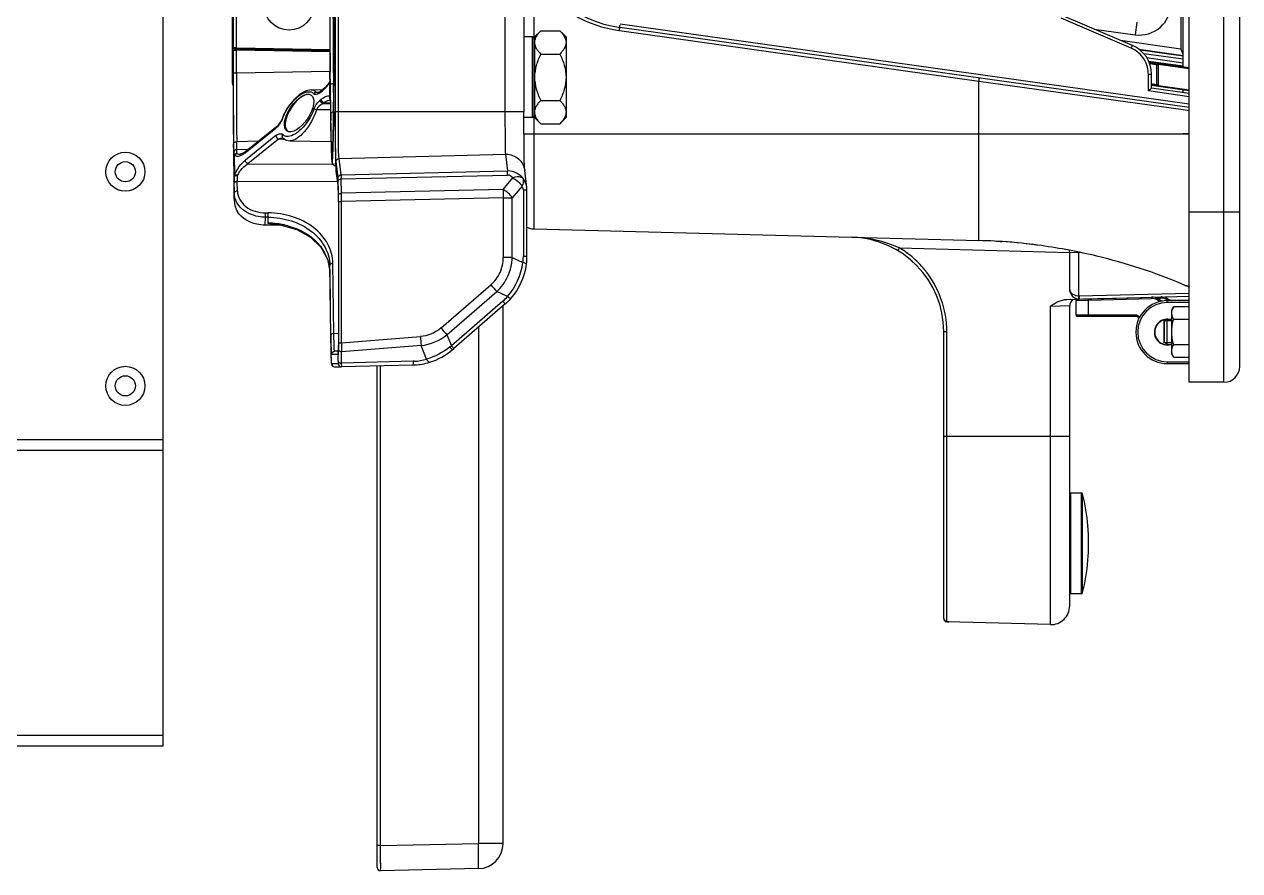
# Model space of a CAD drawing. Header units: millimetres. Extents: x 10297564 to 11610295, y -9287743 to -8409454.
# Drawn here: x 10499256 to 10503130, y -9080828 to -9078131 of the extents above; entities that cross this region are included whole.
import ezdxf

# ---------------------------------------------------------------- set-up
doc = ezdxf.new("R2010")
doc.units = ezdxf.units.MM
doc.header["$LTSCALE"] = 100
doc.layers.add('-0', color=7, linetype='Continuous')

# ---------------------------------------------------------------- blocks, each defined once
blk = doc.blocks.new('인버터 외형도')
at = {"layer": '-0', "linetype": 'Continuous'}
for p, q in [((100371.3, 51689.6), (100371.3, 55564.7)), ((100454.1, 51689.6), (100454.1, 55564.7)), ((100491.7, 51727.2), (100491.7, 55527.1)), ((100356.3, 52443.5), (100356.3, 54951.7)), ((100351, 54908.7), (100351, 52486.5)), ((98329.9, 54652.9), (98329.9, 52336)), ((98337.3, 52336), (98337.4, 54652.9)), ((98735.3, 54652.9), (98735.3, 52335.9)), ((98780.8, 54652.9), (98780.8, 52335.9)), ((98327.2, 54442.5), (98327.1, 52486.1)), ((98083.9, 52403.8), (98083.9, 52847.3)), ((97918.4, 50820.2), (97918.4, 52809.7)), ((98085.9, 52692), (98085.9, 52490.9)), ((98093.5, 52488.5), (98093.5, 52694.4)), ((98805.1, 52474.8), (98805.1, 52657)), ((100232.3, 52487.7), (100064.6, 52559.5)), ((100235.4, 52494.6), (100067.7, 52566.4)), ((98806.2, 52514.7), (98821.1, 52529.6)), ((98821.1, 52529.6), (98866.6, 52529.6)), ((98866.6, 52529.6), (98881.5, 52514.7)), ((99009, 52530.1), (99868.3, 52409.3)), ((100371.3, 52346.2), (99009.8, 52537.5)), ((100371.3, 52353.8), (99010.7, 52545)), ((100144, 52533.7), (100241.9, 52520)), ((100246.1, 52549.8), (100241.9, 52520)), ((98801.7, 52514.7), (98780.8, 52514.7)), ((98801.7, 52322.1), (98801.7, 52514.7)), ((98804.7, 52511.7), (98804.7, 52325.1)), ((98806.2, 52514.7), (98806.2, 52322.1)), ((98881.5, 52514.7), (98881.5, 52322.1)), ((100207.2, 52506.7), (100351, 52486.5)), ((98085.9, 52490.4), (98085.9, 52490.9)), ((98085.9, 52483), (98093.4, 52483)), ((98085.9, 52483), (98085.9, 52428.9)), ((98093.4, 52485.7), (98093.5, 52488.5)), ((98316.8, 52481.8), (98093.4, 52485.7)), ((98093.4, 52485.7), (98093.4, 52485.1)), ((98316.8, 52479.1), (98093.4, 52483)), ((98093.4, 52428.9), (98093.4, 52483)), ((98093.5, 52488.5), (98316.8, 52484.6)), ((98326.7, 52486.1), (98326.7, 52484)), ((98329.5, 52486.1), (98327.1, 52486.1)), ((98806.2, 52474.8), (98804.7, 52474.8)), ((98821.1, 52474), (98866.6, 52474)), ((100251, 52485.3), (100356.3, 52470.5)), ((100356.3, 52468.9), (100253.6, 52483.3)), ((100356.3, 52461.3), (100262.4, 52474.5)), ((100356.3, 52473.4), (100351, 52486.5)), ((98085.5, 52456.5), (98083.9, 52456.5)), ((100269, 52465.5), (100356.3, 52453.2)), ((100273.9, 52457.2), (100356.3, 52445.6)), ((100274.7, 52454.9), (100371.3, 52441.4)), ((100275.9, 52451.7), (100278, 52451.4)), ((100277.6, 52451.5), (100277.2, 52448.1)), ((100278.5, 52454.4), (100278, 52451.4)), ((100278, 52445.6), (100278, 52451.4)), ((100293.1, 52448.9), (100293.1, 52401.1)), ((100296.4, 52448.7), (100297.6, 52448.7)), ((100297.6, 52448.7), (100298, 52451.7)), ((100371.3, 52438.3), (100297.6, 52448.7)), ((100297.6, 52400.8), (100297.6, 52448.7)), ((98085.9, 52428.9), (98093.4, 52428.9)), ((98093.4, 52428.9), (98317.2, 52433.4)), ((98317.3, 52413.6), (98317.9, 52366.6)), ((98318, 52405.4), (98317.9, 52412.7)), ((99868.3, 52028.2), (99868.3, 52409.3)), ((99868.3, 52409.3), (100356.3, 52341.1)), ((100273.4, 52425.5), (100281, 52425.5)), ((100273.4, 52385.8), (100273.4, 52425.5)), ((100281, 52392.3), (100281, 52425.5)), ((98260.1, 52386.2), (98245.4, 52378.1)), ((98272.2, 52388.7), (98260.1, 52386.2)), ((98272.2, 52388.7), (98300.2, 52389.2)), ((98284, 52383.1), (98288.8, 52383.2)), ((98288.8, 52383.2), (98289.7, 52383.2)), ((98289.7, 52381.9), (98288.8, 52381.8)), ((98288.8, 52381.8), (98288.8, 52381.8)), ((98289.7, 52383.2), (98292.3, 52383.3)), ((98291, 52382.4), (98289.7, 52381.9)), ((98295, 52385), (98291, 52382.4)), ((98293.8, 52382), (98300, 52387)), ((98295, 52385), (98301.3, 52390.1)), ((98304.6, 52393), (98301.3, 52390.1)), ((98312.7, 52401.9), (98304.6, 52393)), ((98315.5, 52405.8), (98312.7, 52401.9)), ((98315.5, 52405.8), (98315.4, 52405.8)), ((98315.8, 52404.4), (98316.2, 52373.7)), ((98318.1, 52399.1), (98318, 52405.4)), ((98319, 52331.1), (98318.1, 52399.1)), ((98325.5, 52403.8), (98326.5, 52403.8)), ((98326.1, 52359.3), (98325.5, 52403.8)), ((100371.3, 52372), (100273.4, 52385.8)), ((100281, 52401.3), (100371.3, 52388.6)), ((100281, 52399.8), (100371.3, 52387.1)), ((100371.3, 52379.6), (100281, 52392.3)), ((100293.1, 52401.1), (100292.9, 52399.7)), ((100293.1, 52401.1), (100295.3, 52401)), ((100295.3, 52401), (100297.6, 52400.8)), ((100297.1, 52397.5), (100297.6, 52400.8)), ((100356.3, 52381.7), (100356.3, 52389.2)), ((98296.3, 52365.8), (98294.2, 52364.2)), ((98302.1, 52357.2), (98300, 52355.5)), ((98300, 52355.5), (98318.1, 52355.2)), ((98318.1, 52356.6), (98302.1, 52357.2)), ((98317.9, 52366.4), (98317.9, 52366.6)), ((98318.1, 52356.7), (98318.7, 52316.7)), ((98806.2, 52362), (98804.7, 52362)), ((98805.1, 52056.1), (98805.1, 52361.2)), ((98821.1, 52362.8), (98866.6, 52362.8)), ((98206.5, 52329), (98202.6, 52319.3)), ((98318.4, 52340.5), (98284.8, 52340.9)), ((98325.8, 52334.5), (98325.8, 52335.9)), ((98325.8, 52335.7), (98325.8, 52331.3)), ((98780.8, 52335.9), (98329.9, 52336)), ((98801.7, 52322.1), (98780.8, 52322.1)), ((98806.2, 52322.1), (98821.1, 52307.2)), ((98866.6, 52307.2), (98881.5, 52322.1)), ((100356.3, 52341.1), (100371.4, 52339)), ((98114.7, 52238.2), (98188, 52297.1)), ((98189.2, 52300.1), (98115.9, 52241.2)), ((98192.7, 52303.3), (98189.2, 52300.1)), ((98202.6, 52319.3), (98200.4, 52314.3)), ((98202.6, 52319.3), (98203.7, 52319.7)), ((98318.7, 52316.7), (98318.7, 52316.6)), ((98326.1, 52316.5), (98326.1, 52317)), ((98329.6, 52295.5), (98329.6, 52292.1)), ((98821.1, 52307.2), (98866.6, 52307.2)), ((98146.1, 52265.4), (98094.3, 52264.4)), ((98094.6, 52245.5), (98094.3, 52264.4)), ((98188.1, 52278.9), (98115, 52220.2)), ((98193.9, 52270.3), (98120.8, 52211.6)), ((98204.3, 52270), (98193.9, 52270.3)), ((98209.9, 52269.9), (98204.3, 52270)), ((98221, 52266.5), (98319.7, 52264.8)), ((98319.4, 52274.5), (98319.5, 52273.4)), ((98781, 52283), (100371.3, 52283)), ((100356.3, 52284), (100371.3, 52284)), ((98086.6, 52245.6), (98088.2, 52127.5)), ((98087.2, 52240.8), (98086.9, 52259.7)), ((98094.6, 52245.5), (98122.5, 52246.5)), ((98103.7, 52234.6), (98102.3, 52234.4)), ((98111.1, 52237.8), (98103.7, 52234.6)), ((98115.9, 52241.2), (98111.1, 52237.8)), ((98320.3, 52241.7), (98320.4, 52239.8)), ((98324.4, 52239.8), (98324.5, 52242)), ((98329.9, 52258.6), (98330, 52251.8)), ((98339, 52224.4), (98736.8, 52234.7)), ((98736.8, 52234.7), (98738, 52234.7)), ((98736.8, 52234.7), (98741.8, 52194.7)), ((98088.1, 52182.4), (98087.4, 52229.4)), ((98089.7, 52185.2), (98089, 52232.3)), ((98120.8, 52211.6), (98323.6, 52210.8)), ((98329.7, 52207.5), (98330.9, 52207.4)), ((98336.5, 52178.2), (98331.7, 52216.9)), ((98343.8, 52185.6), (98339, 52224.4)), ((98331.7, 52193.3), (98331.6, 52194.2)), ((98331.6, 52194.2), (98336.4, 52156.2)), ((98343.8, 52185.6), (98741.8, 52194.7)), ((98344.1, 52175.6), (98741.9, 52184.6)), ((98730.9, 52149.9), (98754.3, 52177.8)), ((98743, 52194.7), (98741.8, 52194.7)), ((98787.8, 52154.8), (98782.7, 52195.6)), ((98088.5, 52141.6), (98088.2, 52165)), ((98334.7, 52168.9), (98095.6, 52169.7)), ((98096, 52146.3), (98095.6, 52169.7)), ((98336.4, 52156.2), (98336.4, 52155.2)), ((98336.5, 52151.6), (98336.6, 52148.5)), ((98336.6, 52148.6), (98336.6, 52149.6)), ((98336.6, 52148.6), (98336.9, 52130.9)), ((98336.6, 52148.6), (98336.6, 52148.5)), ((98337.3, 52136.2), (98336.7, 52170.6)), ((98344.6, 52141.1), (98344.1, 52175.6)), ((98730.9, 52149.9), (98344.6, 52141.1)), ((98776.3, 52158.1), (98752.9, 52130.2)), ((98779.4, 52149.2), (98788.1, 52149.2)), ((98779.4, 52149.2), (98779.4, 51990.5)), ((98788.1, 52149.2), (98787.8, 52154.8)), ((98788.1, 51990.5), (98788.1, 52149.2)), ((98088.2, 52127.5), (98088.5, 52141.6)), ((98337.4, 52121.4), (98344.8, 52121.4)), ((98337.4, 52121.4), (98337.4, 51783.9)), ((98731.3, 52130.2), (98344.8, 52121.4)), ((98344.8, 51783.9), (98344.8, 52121.4)), ((98731.3, 52130.2), (98752.9, 52130.2)), ((98731.3, 52130.2), (98731.3, 51987.5)), ((98752.9, 51987.5), (98752.9, 52130.2)), ((98162.7, 52094.5), (98168.6, 52094.5)), ((100491.7, 52095.9), (100371.3, 52095.9)), ((98162.2, 52065.1), (98162.7, 52083.9)), ((98201.7, 52065), (98162.2, 52065.1)), ((98168.6, 52083.9), (98162.7, 52083.9)), ((98168.6, 52083.9), (98168.3, 52069.8)), ((98190.4, 52066.8), (98200.3, 52065.4)), ((98805.1, 52056.1), (99868.3, 52028.2)), ((99678.4, 52010.6), (100085.4, 52000)), ((98311.2, 51983.9), (98316.5, 51954.8)), ((98326.6, 51806.3), (98324.2, 51973.7)), ((98752.9, 51987.5), (98731.3, 51987.5)), ((98752.9, 51987.5), (98778.5, 51975.6)), ((98788.1, 51990.5), (98779.4, 51990.5)), ((100085.4, 51911), (100085.4, 52000.6)), ((100085.4, 52000.6), (100107.4, 51999.4)), ((100111, 51999.3), (100107.4, 51999.4)), ((100107.4, 51895.9), (100107.4, 51999.4)), ((98316.5, 51954.9), (98318.8, 51787.5)), ((98316.5, 51954.8), (98316.5, 51954.9)), ((98319.1, 51801.7), (98316.8, 51969)), ((98582.7, 51819.4), (98701.6, 51922.4)), ((100354.2, 51924.4), (100358.5, 51922.6)), ((98596.8, 51803.1), (98715.7, 51906.2)), ((98741.4, 51894.3), (98715.7, 51906.2)), ((100078.5, 51887.7), (100107.4, 51888.4)), ((100100.5, 51885.3), (100130.6, 51886)), ((100103.4, 51888.3), (100113.2, 51888.6)), ((100107.4, 51895.9), (100371.3, 51902.9)), ((100108.6, 51888.4), (100371.3, 51895.3)), ((100116.9, 51888.7), (100258.1, 51892.4)), ((100130.6, 51886), (100130.5, 51889)), ((100130.6, 51886), (100280.7, 51889.9)), ((100130.6, 51847), (100130.6, 51886)), ((100280.6, 51892.9), (100280.7, 51889.9)), ((100293.6, 51890.3), (100303.3, 51890.5)), ((100295.6, 51889.4), (100294.2, 51886.8)), ((100294.2, 51886.8), (100302, 51882.6)), ((100295.6, 51889.4), (100306.8, 51883.5)), ((100303.2, 51893.5), (100303.3, 51890.5)), ((100318.2, 51890), (100316.7, 51887.4)), ((100316.7, 51887.4), (100321.8, 51884.6)), ((100318.2, 51890), (100328.2, 51884.6)), ((98730.3, 51883.3), (98607.4, 51776.9)), ((98736.1, 51876.8), (98613.3, 51770.3)), ((98731, 50587.5), (98731, 51872.3)), ((100039.1, 51871.6), (100085.4, 51873.2)), ((100039.1, 51110.4), (100039.1, 51871.6)), ((100085.4, 51155.5), (100085.4, 51873.2)), ((100100.5, 51850), (100100.5, 51885.3)), ((100371.3, 51884.6), (100318.7, 51884.6)), ((100318.7, 51880.1), (100318.7, 51884.6)), ((100371.3, 51880.1), (100318.7, 51880.1)), ((100333.9, 51870.8), (100329.2, 51862.7)), ((100329.2, 51757.3), (100329.2, 51862.7)), ((100333.9, 51870.8), (100371.3, 51870.8)), ((100371.3, 51885.2), (100341.2, 51885.2)), ((100341.2, 51884.6), (100341.2, 51885.2)), ((100243.4, 51850), (100100.5, 51850)), ((100243.4, 51847), (100103.5, 51847)), ((100243.4, 51847), (100243.4, 51850)), ((100311.1, 51834.1), (100317.2, 51840.1)), ((100329.2, 51836.3), (100311.1, 51836.3)), ((100311.1, 51783.7), (100311.1, 51836.3)), ((100311.1, 51834.1), (100311.1, 51785.9)), ((100317.2, 51840.1), (100329.2, 51840.1)), ((100317.2, 51840.1), (100317.2, 51779.9)), ((100333.9, 51840.4), (100371.3, 51840.4)), ((98326.6, 51806.3), (98337, 51806.6)), ((98596.8, 51803.1), (98607.4, 51776.9)), ((98672.1, 51821.3), (98672.1, 50587.5)), ((99784.4, 51810.5), (99791.8, 51810.5)), ((99784.4, 51125.4), (99784.4, 51810.5)), ((99791.8, 51117.9), (99791.8, 51810.5)), ((98318.8, 51787.5), (98318.8, 51787.4)), ((98318.8, 51787.4), (98319, 51777.3)), ((98319, 51777.3), (98319.2, 51767.5)), ((98337.4, 51783.9), (98344.8, 51783.9)), ((98344.8, 51783.9), (98533.3, 51798.7)), ((98535.1, 51777.4), (98345.1, 51762.5)), ((98548.2, 51744.9), (98535.1, 51777.4)), ((98610.1, 51767.5), (98613.3, 51770.3)), ((100311.1, 51785.9), (100317.2, 51779.9)), ((100329.2, 51783.7), (100311.1, 51783.7)), ((100317.2, 51779.9), (100329.2, 51779.9)), ((100333.9, 51779.6), (100371.3, 51779.6)), ((98319.2, 51767.5), (98319.3, 51759)), ((98319.3, 51759), (98319.4, 51755.2)), ((98319.4, 51755.2), (98319.5, 51751.8)), ((98320.8, 51756.4), (98336.3, 51756.4)), ((98336.6, 51764.2), (98328.1, 51764)), ((98336.6, 51764), (98328.1, 51764)), ((98336.6, 51763.1), (98336.6, 51763.2)), ((98336.6, 51762.3), (98336.6, 51763.1)), ((98336.8, 51740.5), (98337.2, 51767.8)), ((98344.7, 51735.2), (98345.1, 51762.5)), ((100333.9, 51749.2), (100329.2, 51757.3)), ((100333.9, 51749.2), (100371.3, 51749.2)), ((98336.5, 51733.9), (98320.8, 51733.9)), ((98328.3, 51726.4), (98328.5, 51726.4)), ((98328.5, 51726.4), (98344.2, 51726.4)), ((98515.3, 51730.8), (98344.2, 51726.4)), ((98516, 51739.7), (98344.7, 51735.2)), ((98430, 50529.9), (98430, 51729)), ((98437.7, 50582.6), (98437.7, 51729.2)), ((98519.1, 51739.8), (98516, 51739.7)), ((100318.7, 51738.7), (100371.3, 51738.7)), ((100318.7, 51738.7), (100318.7, 51734.2)), ((100318.7, 51734.2), (100371.3, 51734.2)), ((100454.1, 51689.6), (100371.3, 51689.6)), ((86767.1, 51553.1), (97918.4, 51553.1)), ((99784.4, 51560.6), (100085.4, 51560.6)), ((86767.1, 51527.5), (97918.4, 51527.5)), ((100088.4, 51425.2), (100113.2, 51425.2)), ((100088.4, 51184.4), (100088.4, 51425.2)), ((100113.2, 51184.4), (100113.2, 51425.2)), ((100116.1, 51186.7), (100116.1, 51422.9)), ((100128.9, 51345.4), (100128.8, 51346.2)), ((100128.8, 51346.2), (100128.8, 51345.5)), ((100128.9, 51344.1), (100128.9, 51345.4)), ((100129.2, 51340.1), (100128.9, 51344.1)), ((100129.3, 51337.7), (100129.2, 51340.1)), ((100129.3, 51337.5), (100129.3, 51337.7)), ((100129.5, 51334.9), (100129.3, 51337.5)), ((100128.8, 51263.5), (100129.5, 51274.7)), ((100128.8, 51263.5), (100128.8, 51263.4)), ((100128.8, 51263.4), (100128.8, 51263.5)), ((100088.4, 51184.4), (100113.2, 51184.4)), ((99784.5, 51124.4), (99784.4, 51124.4)), ((100039.1, 51110.4), (99791.8, 51116.8)), ((99794.8, 51116.8), (99796.5, 51116.7)), ((97918.4, 50845.8), (86315.6, 50845.8)), ((97918.4, 50820.2), (86315.6, 50820.2)), ((98437.7, 50582.6), (98430, 50582.6)), ((98437.7, 50582.6), (98672.1, 50587.5)), ((98731, 50587.5), (98672.1, 50587.5)), ((98672.1, 50527.3), (98437.7, 50522.4))]:
    blk.add_line(p, q, dxfattribs=at)
for points in [[(98093.4, 52485.1), (98093.4, 52484.5), (98093.4, 52483.8), (98093.4, 52483)], [(98317.3, 52413.6), (98317.3, 52412.8), (98316.7, 52408.5), (98315.5, 52405.8)], [(98245.4, 52378.1), (98230.6, 52364.9), (98217, 52347.7), (98206.5, 52329)], [(98317.9, 52366.6), (98317.9, 52366.6), (98317.9, 52366.4)], [(98200.4, 52314.3), (98196.9, 52308.5), (98192.7, 52303.3)], [(98204.4, 52273.9), (98212.1, 52268.3), (98221, 52266.5)], [(98336.4, 52155.3), (98336.4, 52155.2), (98336.4, 52154.7), (98336.5, 52154), (98336.5, 52152.9), (98336.5, 52151.6)], [(98200.3, 52065.4), (98237.9, 52054.6), (98270.4, 52036.5), (98295.4, 52012.4), (98311.2, 51983.9)], [(99703.3, 51983.9), (99703.7, 51983.5), (99705, 51982.5), (99706.3, 51981.3), (99707.7, 51980.1), (99709, 51978.9), (99710.4, 51977.7)], [(99718.2, 51970.3), (99718.9, 51969.6), (99720.3, 51968.1), (99721.4, 51967.1)], [(98336.8, 51777.3), (98336.6, 51761.8), (98336.5, 51760.2), (98336.5, 51759), (98336.5, 51758.1), (98336.4, 51757.6)], [(98319.5, 51751.8), (98319.6, 51748.7), (98319.8, 51745.9), (98319.9, 51743.4)], [(98321.7, 51730.2), (98324.2, 51727.6), (98328.3, 51726.4)], [(99784.4, 51125.4), (99785.7, 51121.1), (99789.1, 51118.1), (99792.1, 51117.1), (99794.8, 51116.8)]]:
    blk.add_lwpolyline(points, dxfattribs=at)
for centre, radius in [((98219.5, 52591.5), 60.2), ((97828.1, 52192.7), 46.7), ((97828.1, 52192.7), 24.1), ((97828.1, 51681), 46.7), ((97828.1, 51681), 24.1)]:
    blk.add_circle(centre, radius, dxfattribs=at)
for centre, radius, start, end in [((99050, 52823.7), 288.9, 201.053, 262), ((99050.2, 52823.7), 296.5, 217.3764, 262), ((115777.9, 52589.9), 17461.4, 179.99405, 180.51659), ((113094.4, 52583.7), 14777.5, 179.96887, 180.59013), ((114293.1, 52589.2), 15968.7, 179.99107, 180.37224), ((100252.3, 52594.5), 75.2, 261.9992, 0), ((98801.7, 52511.7), 3.01, 0, 90), ((109040.6, 52551), 10716.1, 180.35057, 180.78725), ((87318.5, 52476), 11008.2, 359.27121, 0.05292), ((86034.6, 52483.5), 12292.1, 359.31097, 0.00266), ((85723.7, 52477.7), 12603.4, 359.35166, 0.03822), ((100205.5, 52425.1), 68.1, 49.4077, 66.7821), ((100205.8, 52425.5), 75.2, 0, 66.8328), ((100205.3, 52425.4), 68.1, 0.04, 14.6472), ((100425.8, 52432.2), 149.4, 171.9909, 172.3343), ((100296.1, 52448.9), 3.01, 81.9958, 180), ((109869.3, 52416.3), 11783.4, 179.93854, 180.76132), ((110606.5, 52418.1), 12513.1, 179.95042, 180.70371), ((96410.3, 52414.9), 1906.9, 359.9616, 0.5289), ((98091.4, 52403.8), 7.52, 179.9966, 217.0455), ((112279.2, 52422.1), 14193.7, 180.07443, 180.6587), ((98260.7, 52435.9), 62.7, 308.7893, 311.4023), ((98255.2, 52442.1), 71, 311.423, 315.17), ((98247.3, 52450), 82.2, 315.1981, 320.7713), ((98240, 52456), 91.7, 320.7325, 325.7397), ((98305.2, 52409.4), 11.7, 334.877, 337.7228), ((100365.2, 52994.3), 597.6, 261.9127, 262.1782), ((100350.9, 52890.8), 493, 262.1827, 262.7392), ((100366.8, 53018.7), 622, 262.7744, 263.0802), ((100294.4, 52399.4), 1.5, 171.9958, 261.9958), ((98282.8, 52386.8), 9.75, 273.9113, 277.7951), ((104402.6, 52415.7), 6084.2, 180.79664, 180.94198), ((92234.2, 52416), 6092.2, 359.05537, 359.20381), ((90185.6, 52430.2), 8141.3, 359.20317, 359.33075), ((106205.8, 52335.4), 7876.3, 179.99631, 180.29059), ((98801.7, 52325.1), 3.01, 270, 0), ((98164.4, 52326.4), 37.7, 308.7933, 310.5119), ((98150.7, 52339.6), 56.7, 327.1602, 329.5803), ((98152.3, 52338.7), 54.9, 329.5677, 333.1644), ((104096.6, 52396.3), 5778.4, 180.78902, 181.20798), ((104542.9, 52326.5), 6213.4, 180.31704, 180.626), ((98690.9, 52248.4), 603.8, 180.7235, 181.5181), ((98082, 52278.9), 52.2, 299.9549, 308.8188), ((98177.3, 52255.3), 146.5, 355.3798, 355.65), ((101780, 52295), 3450.3, 180.7167, 181.115), ((98092.3, 52228.2), 5.25, 128.7332, 134.595), ((100388.7, 52269.1), 2058.7, 181.1477, 181.3042), ((99255.1, 52239.9), 924.8, 181.5011, 182.098), ((99599.9, 52185.5), 1511.9, 180.1173, 180.7739), ((98919.2, 52187.2), 823.7, 180.2493, 181.2134), ((98091.7, 52146.2), 245, 1.2002, 1.6306), ((97929.2, 52142.7), 407.4, 0.9697, 1.2128), ((101256, 52189.2), 2525.5, 180.8922, 181.34), ((98137.4, 52142.9), 49, 197.6997, 203.0195), ((97390.7, 52122.6), 946.6, 359.925, 0.8212), ((96321.9, 52111.5), 2022.9, 0.2792, 0.8384), ((98147.8, 52149.8), 61.5, 223.1408, 224.381), ((98466.6, 52088.9), 304, 178.9339, 179.8195), ((98472.6, 52088.8), 304, 178.9339, 179.8195), ((98167.6, 51878.2), 191.6, 83.0812, 89.8099), ((98168.2, 51882.9), 186.9, 78.1796, 83.0929), ((98169.2, 51887.6), 182.1, 77.2585, 78.1618), ((98169.5, 51889.3), 180.4, 75.0103, 77.2607), ((98806.2, 52101.2), 45.1, 246.2724, 268.5), ((99558.7, 51810.5), 225.7, 0, 88.5), ((99568.7, 51769.2), 265.2, 65.5764, 65.7454), ((99558.4, 51810.4), 233.4, 54.8118, 59.0807), ((99832.9, 50674.3), 1354.4, 82.1529, 88.5), ((99813.6, 50531.9), 1498.1, 82.1671, 85.7804), ((99832.7, 50671), 1357.7, 76.4627, 82.164), ((100062.8, 52000.6), 22.6, 0.0001, 11.2742), ((98656.8, 51990.5), 122.6, 353.0171, 359.9966), ((98635.4, 51990.5), 152.7, 352.9931, 359.9965), ((99558.2, 51810.2), 233.7, 45.0646, 54.8022), ((99558.4, 51810.4), 233.4, 39.4129, 45.0543), ((99831.9, 50672.3), 1356.6, 67.3577, 76.419), ((101061, 53963.5), 3119.7, 220.8633, 221.2584), ((99832.9, 50674.3), 1354.4, 66.5716, 67.165), ((98650.3, 51975.7), 122.2, 310.9117, 318.2394), ((98636.4, 51991.9), 152.4, 310.9139, 318.2607), ((100108, 51911), 22.6, 180, 271.5), ((100100.5, 51873.2), 15, 121.001, 180), ((100107.6, 51927.1), 31.1, 254.2938, 259.6345), ((100103.5, 51885.3), 3.01, 91.5005, 180), ((100108, 51929.4), 33.4, 259.5987, 268.9571), ((100216.6, 51889.3), 109.4, 177.291, 178.464), ((100217.5, 51895), 109.2, 180.2878, 181.462), ((100281.4, 51862.9), 30.1, 81.6514, 91.5), ((100281.4, 51862.9), 27.1, 61.9543, 91.5), ((100281.4, 51862.9), 30.1, 61.9543, 71.8029), ((100304, 51863.5), 30.1, 81.6514, 91.5), ((100304, 51863.5), 27.1, 61.9543, 91.5), ((100304, 51863.5), 30.1, 61.9543, 71.8029), ((100318.7, 51809.4), 75.2, 90, 270), ((100318.7, 51809.4), 70.7, 90, 270), ((100341.2, 51810), 75.2, 90, 94.5995), ((100103.5, 51850), 3.01, 180, 270), ((100243.4, 51839.5), 10.5, 29.2849, 90), ((100243.4, 51839.5), 7.52, 12.7224, 90), ((100318.7, 51809.4), 30.9, 92.8647, 286.411), ((100318.7, 51809.4), 30.1, 94.3222, 280.7319), ((100318.7, 51809.4), 30.9, 87.6574, 92.3426), ((101034.3, 51839.1), 2715.4, 180.789, 181.0667), ((101384.4, 54245.8), 3706.4, 220.8946, 221.2272), ((99965.4, 51819), 1646.3, 181.0587, 181.4492), ((99163.1, 51798.3), 843.8, 181.4274, 182.0389), ((101329.5, 52017.7), 2804.8, 184.4785, 184.9144), ((97938.8, 52602.1), 1062.1, 308.7315, 309.0148), ((98044.2, 51767.8), 292.4, 358.4846, 358.9091), ((98152, 51765), 184.6, 358.2734, 358.4646), ((98512.7, 51861.3), 121.7, 273.0381, 286.9987), ((98511.3, 51881.2), 150.4, 271.4999, 272.998), ((98511.2, 51882.7), 151.9, 273.0356, 287.0105), ((100454.1, 51727.2), 37.6, 270, 0), ((100088.4, 51422.2), 3.01, 90, 180), ((100113.2, 51422.2), 3.01, 13.9743, 90), ((99641.5, 51304.8), 489.1, 4.8539, 13.9743), ((99641.5, 51304.8), 489, 356.4709, 3.5291), ((99641.5, 51304.8), 489.1, 346.0257, 355.1461), ((100088.4, 51187.4), 3.01, 180, 270), ((100113.2, 51187.4), 3.01, 270, 346.0257), ((100040.3, 51155.5), 45.1, 268.5, 0), ((99792, 51124.4), 7.52, 180, 268.5), ((77138.3, 50531.3), 21299.4, 0.02333, 0.13785), ((95986.5, 50530.9), 2686.2, 0.7509, 1.2072), ((98670.8, 50587.5), 60.2, 271.2, 359.9997), ((98437.5, 50529.9), 7.52, 180.0159, 271.1938)]:
    blk.add_arc(centre, radius, start, end, dxfattribs=at)
blk.add_ellipse((98243.3, 52332.8), major_axis=(28.8, 43.1), ratio=0.4656, dxfattribs=at)
blk.add_ellipse((98245.2, 52332.8), major_axis=(28.8, 43.1), ratio=0.4656, start_param=0.512217, end_param=3.373286, dxfattribs=at)
for points, knots in [([(98821.1, 52529.6), (98819, 52527.5), (98815.1, 52523.3), (98810.3, 52516.5), (98807, 52509.3), (98806.2, 52504.3), (98806.2, 52501.8)], [0, 0, 0, 0, 0.276102, 0.534159, 0.773555, 1, 1, 1, 1]), ([(98866.6, 52529.6), (98868.3, 52527.9), (98874.4, 52521.4), (98879.5, 52513.4), (98880.9, 52507.1)], [0, 0, 0, 0, 0.27333, 1, 1, 1, 1]), ([(99009, 52530.1), (99009.2, 52531.8), (99009.3, 52532.8), (99009.9, 52537.1), (99009.7, 52535.9), (99009.6, 52535.6)], [0, 0, 0, 0, 0.698553, 0.87775, 1, 1, 1, 1]), ([(99009.8, 52537.5), (99009.3, 52537.6), (99010.8, 52540.7), (99010.3, 52542), (99010.6, 52543.5)], [0, 0, 0, 0, 0.249906, 1, 1, 1, 1]), ([(98806.2, 52501.8), (98806.2, 52499.4), (98807, 52494.3), (98810.3, 52487.2), (98815.1, 52480.4), (98819, 52476.1), (98821.1, 52474)], [0, 0, 0, 0, 0.226445, 0.465841, 0.723898, 1, 1, 1, 1]), ([(98881.5, 52501.8), (98881.5, 52499.4), (98880.7, 52494.3), (98877.4, 52487.2), (98872.6, 52480.4), (98868.7, 52476.1), (98866.6, 52474)], [0, 0, 0, 0, 0.226445, 0.465841, 0.723898, 1, 1, 1, 1]), ([(98085.9, 52483), (98085.9, 52483.6), (98085.9, 52485.7), (98085.8, 52487.8), (98085.9, 52489.3)], [0, 0, 0, 0, 0.308166, 1, 1, 1, 1]), ([(98085.9, 52490.9), (98085.9, 52490.3), (98087.2, 52487.2), (98090.8, 52485.8), (98093.4, 52485.8)], [0, 0, 0, 0, 0.189077, 1, 1, 1, 1]), ([(98093.5, 52488.5), (98091.7, 52488.6), (98089.4, 52488.8), (98086, 52490), (98085.9, 52490.9)], [0, 0, 0, 0, 0.665408, 1, 1, 1, 1]), ([(98821.1, 52474), (98816.8, 52465.4), (98809.3, 52447.4), (98806.2, 52428.1), (98806.2, 52418.4)], [0, 0, 0, 0, 0.500413, 1, 1, 1, 1]), ([(98866.6, 52474), (98870.9, 52465.4), (98878.4, 52447.4), (98881.5, 52428.1), (98881.5, 52418.4)], [0, 0, 0, 0, 0.500413, 1, 1, 1, 1]), ([(100232.3, 52487.7), (100233, 52489.3), (100233.4, 52490.3), (100235.2, 52494.3), (100234.7, 52493.1), (100234.6, 52492.8)], [0, 0, 0, 0, 0.698582, 0.878573, 1, 1, 1, 1]), ([(100278.1, 52454.5), (100277.9, 52454.5), (100278.1, 52453.6), (100277.9, 52453.4), (100277.8, 52453)], [0, 0, 0, 0, 0.250142, 1, 1, 1, 1]), ([(100286.4, 52450), (100287.3, 52449.9), (100288.9, 52449.6), (100291.2, 52449.3), (100292.1, 52448.9), (100293.1, 52449.1), (100293.1, 52448.9)], [0, 0, 0, 0, 0.415441, 0.732829, 0.93142, 1, 1, 1, 1]), ([(100293.1, 52448.9), (100293.1, 52449.2), (100294.9, 52448.4), (100295.6, 52448.8), (100296.4, 52448.7)], [0, 0, 0, 0, 0.278338, 1, 1, 1, 1]), ([(98806.2, 52418.4), (98806.2, 52408.8), (98809.3, 52389.4), (98816.8, 52371.5), (98821.1, 52362.8)], [0, 0, 0, 0, 0.499588, 1, 1, 1, 1]), ([(98881.5, 52418.4), (98881.5, 52408.8), (98878.4, 52389.4), (98870.9, 52371.5), (98866.6, 52362.8)], [0, 0, 0, 0, 0.499588, 1, 1, 1, 1]), ([(99868.3, 52409.3), (99868.5, 52411), (99868.7, 52412), (99869.2, 52416.4), (99869, 52415.1), (99868.9, 52414.8)], [0, 0, 0, 0, 0.698554, 0.877752, 1, 1, 1, 1]), ([(98203.7, 52319.7), (98208.9, 52335.6), (98225.2, 52360.4), (98249.2, 52380.8), (98261.6, 52383.4)], [0, 0, 0, 0, 0.569384, 1, 1, 1, 1]), ([(98295, 52385), (98294.6, 52384.7), (98294, 52383.8), (98293.8, 52382.6), (98293.8, 52382)], [0, 0, 0, 0, 0.466182, 1, 1, 1, 1]), ([(98300.1, 52387), (98300.1, 52387.6), (98300.2, 52388.8), (98300.9, 52389.7), (98301.3, 52390.1)], [0, 0, 0, 0, 0.533853, 1, 1, 1, 1]), ([(98315.4, 52405.8), (98315.3, 52405.6), (98315.4, 52405.1), (98315.6, 52404.7), (98315.8, 52404.4)], [0, 0, 0, 0, 0.391374, 1, 1, 1, 1]), ([(98318.1, 52399.1), (98318.1, 52401.2), (98321.6, 52403.5), (98324.5, 52403.8), (98325.5, 52403.8)], [0, 0, 0, 0, 0.688679, 1, 1, 1, 1]), ([(100273.4, 52385.8), (100274.2, 52386.5), (100276.8, 52388.7), (100279.3, 52390.9), (100281, 52392.3)], [0, 0, 0, 0, 0.335247, 1, 1, 1, 1]), ([(100293.1, 52401.1), (100293.1, 52401), (100292.5, 52401.4), (100292.2, 52401.3), (100291.9, 52401.3)], [0, 0, 0, 0, 0.253453, 1, 1, 1, 1]), ([(98278.8, 52342.1), (98279.6, 52344.4), (98283.3, 52352.6), (98289.1, 52360), (98294.2, 52364.2)], [0, 0, 0, 0, 0.267378, 1, 1, 1, 1]), ([(98296.3, 52365.8), (98298, 52367.2), (98303.8, 52371.3), (98311.2, 52374.4), (98316.2, 52373.7)], [0, 0, 0, 0, 0.297595, 1, 1, 1, 1]), ([(98318.1, 52363.4), (98317.6, 52363.4), (98316.6, 52363.2), (98315.5, 52363), (98315, 52362.9)], [0, 0, 0, 0, 0.492325, 1, 1, 1, 1]), ([(98317.9, 52366.6), (98318, 52365.9), (98318, 52362.6), (98318.1, 52359.3), (98318.1, 52356.7)], [0, 0, 0, 0, 0.201116, 1, 1, 1, 1]), ([(98821.1, 52362.8), (98819, 52360.7), (98815.1, 52356.5), (98810.3, 52349.6), (98807, 52342.5), (98806.2, 52337.4), (98806.2, 52335)], [0, 0, 0, 0, 0.276102, 0.534159, 0.773555, 1, 1, 1, 1]), ([(98866.6, 52362.8), (98868.7, 52360.7), (98872.6, 52356.5), (98877.4, 52349.6), (98880.7, 52342.5), (98881.5, 52337.4), (98881.5, 52335)], [0, 0, 0, 0, 0.276102, 0.534159, 0.773555, 1, 1, 1, 1]), ([(98278.8, 52342.1), (98272.7, 52324.1), (98257.3, 52300.6), (98232.1, 52280.5), (98218.3, 52276.2), (98212.7, 52277.1)], [0, 0, 0, 0, 0.586529, 0.822335, 1, 1, 1, 1]), ([(98284.8, 52340.9), (98279, 52321.6), (98264.8, 52296), (98240.4, 52272.6), (98226.9, 52266.4), (98221, 52266.5)], [0, 0, 0, 0, 0.591335, 0.826869, 1, 1, 1, 1]), ([(98284.8, 52340.9), (98283.3, 52341.3), (98282.3, 52342.3), (98280, 52341.9), (98280, 52341.7)], [0, 0, 0, 0, 0.900206, 1, 1, 1, 1]), ([(98325.8, 52335.8), (98324.9, 52335.7), (98322.2, 52335.3), (98319.1, 52333.1), (98319, 52331.1)], [0, 0, 0, 0, 0.311799, 1, 1, 1, 1]), ([(98323.6, 52247.6), (98323.9, 52252.1), (98325.1, 52281.1), (98325.5, 52310.1), (98325.8, 52334.5)], [0, 0, 0, 0, 0.155754, 1, 1, 1, 1]), ([(98329.5, 52336), (98329.5, 52324.2), (98329.6, 52284.1), (98329.9, 52244), (98330.6, 52215.7)], [0, 0, 0, 0, 0.293343, 1, 1, 1, 1]), ([(98331.7, 52216.9), (98331.1, 52221.4), (98330.9, 52234.8), (98329.9, 52274.4), (98329.9, 52309.7), (98329.9, 52336)], [0, 0, 0, 0, 0.112652, 0.337601, 1, 1, 1, 1]), ([(98339, 52224.4), (98337.5, 52236.8), (98338.3, 52274.2), (98337.3, 52311.3), (98337.3, 52336)], [0, 0, 0, 0, 0.337572, 1, 1, 1, 1]), ([(98735.3, 52335.9), (98735.3, 52313.6), (98736.1, 52279.9), (98735.4, 52246), (98736.8, 52234.7)], [0, 0, 0, 0, 0.662428, 1, 1, 1, 1]), ([(98782.7, 52195.6), (98783.2, 52191.4), (98780.9, 52224.7), (98781.8, 52239), (98780.7, 52288.9), (98780.8, 52318.9), (98780.8, 52335.9)], [0, 0, 0, 0, 0.08865, 0.317555, 0.635342, 1, 1, 1, 1]), ([(98806.2, 52335), (98806.2, 52332.6), (98807, 52327.5), (98810.3, 52320.4), (98815.1, 52313.5), (98819, 52309.3), (98821.1, 52307.2)], [0, 0, 0, 0, 0.226445, 0.465841, 0.723898, 1, 1, 1, 1]), ([(98880.9, 52329.7), (98880.5, 52327.7), (98877.5, 52319.2), (98871.5, 52312.1), (98866.6, 52307.2)], [0, 0, 0, 0, 0.229379, 1, 1, 1, 1]), ([(98189.2, 52300.1), (98188.8, 52299.8), (98188.2, 52298.8), (98188, 52297.7), (98188, 52297.1)], [0, 0, 0, 0, 0.46622, 1, 1, 1, 1]), ([(98318.7, 52316.6), (98318.8, 52310), (98319.1, 52287.3), (98319.6, 52264.6), (98320.1, 52248.5)], [0, 0, 0, 0, 0.292305, 1, 1, 1, 1]), ([(98321.4, 52244.1), (98321.2, 52247.7), (98320, 52271.5), (98319.6, 52295.4), (98319.2, 52315.7)], [0, 0, 0, 0, 0.15009, 1, 1, 1, 1]), ([(98325.5, 52315.5), (98325.4, 52307.3), (98324.9, 52283.6), (98324.5, 52259.8), (98323.4, 52244.2)], [0, 0, 0, 0, 0.344051, 1, 1, 1, 1]), ([(98324.5, 52242), (98324.6, 52246.8), (98325.4, 52271.7), (98325.8, 52296.5), (98326.1, 52316.5)], [0, 0, 0, 0, 0.195967, 1, 1, 1, 1]), ([(98086.9, 52259.7), (98086.9, 52261.8), (98090.5, 52264.1), (98093.4, 52264.4), (98094.3, 52264.4)], [0, 0, 0, 0, 0.688853, 1, 1, 1, 1]), ([(98188.1, 52278.9), (98189.5, 52280.1), (98193.8, 52283.3), (98201.7, 52284.7), (98204.1, 52281.8)], [0, 0, 0, 0, 0.325376, 1, 1, 1, 1]), ([(98319.5, 52273.4), (98319.5, 52270.5), (98319.8, 52259.9), (98320.1, 52249.3), (98320.3, 52241.7)], [0, 0, 0, 0, 0.282864, 1, 1, 1, 1]), ([(98094.6, 52245.5), (98093.6, 52245.5), (98090.7, 52245.1), (98087.2, 52242.9), (98087.2, 52240.8)], [0, 0, 0, 0, 0.311412, 1, 1, 1, 1]), ([(98094.7, 52236.4), (98094.7, 52236.9), (98094.6, 52240), (98094.6, 52243), (98094.6, 52245.5)], [0, 0, 0, 0, 0.18369, 1, 1, 1, 1]), ([(98115.9, 52241.2), (98115.5, 52240.9), (98114.8, 52239.9), (98114.7, 52238.8), (98114.7, 52238.2)], [0, 0, 0, 0, 0.466277, 1, 1, 1, 1]), ([(98320.1, 52248.5), (98320.2, 52245.9), (98320.5, 52237.5), (98320.8, 52229.2), (98321.2, 52223.3)], [0, 0, 0, 0, 0.306026, 1, 1, 1, 1]), ([(98320.4, 52239.8), (98320.6, 52236.2), (98320.9, 52230.2), (98321.1, 52221.9), (98322, 52218.2), (98321.8, 52215), (98322.4, 52215)], [0, 0, 0, 0, 0.431675, 0.744132, 0.933646, 1, 1, 1, 1]), ([(98322.4, 52237.9), (98321.8, 52237.9), (98322.1, 52241.2), (98321.5, 52242.6), (98321.4, 52244.1)], [0, 0, 0, 0, 0.258776, 1, 1, 1, 1]), ([(98323.3, 52243.5), (98323.2, 52242.1), (98322.7, 52240.9), (98322.9, 52237.9), (98322.4, 52237.9)], [0, 0, 0, 0, 0.740437, 1, 1, 1, 1]), ([(98322.4, 52215), (98322.9, 52215), (98322.8, 52218.2), (98323.7, 52221.9), (98323.9, 52230.2), (98324.2, 52236.2), (98324.4, 52239.8)], [0, 0, 0, 0, 0.066365, 0.255876, 0.568295, 1, 1, 1, 1]), ([(98738, 52234.7), (98748.6, 52234.7), (98770.6, 52226.8), (98781.4, 52206), (98782.7, 52195.6)], [0, 0, 0, 0, 0.501557, 1, 1, 1, 1]), ([(98087.3, 52232.4), (98087.3, 52231.9), (98087.4, 52230.9), (98087.4, 52229.9), (98087.4, 52229.4)], [0, 0, 0, 0, 0.542531, 1, 1, 1, 1]), ([(98087.4, 52229.4), (98087.4, 52229.9), (98087.7, 52230.8), (98088.3, 52231.6), (98088.6, 52231.9)], [0, 0, 0, 0, 0.472573, 1, 1, 1, 1]), ([(98089.7, 52185.2), (98091.1, 52188.8), (98097.4, 52201.9), (98106.7, 52213.6), (98115, 52220.2)], [0, 0, 0, 0, 0.268899, 1, 1, 1, 1]), ([(98092.2, 52230.3), (98093.3, 52229.9), (98098.9, 52229.2), (98104.3, 52231.5), (98108, 52233.6)], [0, 0, 0, 0, 0.217398, 1, 1, 1, 1]), ([(98098.2, 52188.5), (98099.7, 52191), (98105.9, 52199.8), (98114.1, 52207.3), (98120.8, 52211.6)], [0, 0, 0, 0, 0.266893, 1, 1, 1, 1]), ([(98321.2, 52223.3), (98321.4, 52220.9), (98321.7, 52217.4), (98322.6, 52211), (98326.7, 52207.5), (98329.7, 52207.5)], [0, 0, 0, 0, 0.382069, 0.529839, 1, 1, 1, 1]), ([(98329.7, 52207.5), (98330.2, 52207.5), (98330.1, 52210.5), (98330.6, 52211.9), (98330.7, 52213.4)], [0, 0, 0, 0, 0.260013, 1, 1, 1, 1]), ([(98330.5, 52222.2), (98330.5, 52220.6), (98330.6, 52215.1), (98330.8, 52209.6), (98330.9, 52205.7)], [0, 0, 0, 0, 0.284614, 1, 1, 1, 1]), ([(98330.9, 52206.1), (98331, 52204.7), (98331.1, 52200.6), (98331.3, 52196.5), (98331.6, 52193.8)], [0, 0, 0, 0, 0.326002, 1, 1, 1, 1]), ([(98330.9, 52205.7), (98331, 52204.4), (98331.2, 52200.5), (98331.3, 52196.7), (98331.6, 52194.2)], [0, 0, 0, 0, 0.341913, 1, 1, 1, 1]), ([(98089.7, 52185.2), (98089.2, 52184.8), (98088.5, 52184), (98088.1, 52182.9), (98088.1, 52182.4)], [0, 0, 0, 0, 0.53248, 1, 1, 1, 1]), ([(98088.1, 52182.4), (98088.1, 52182.5), (98088.9, 52183.2), (98089.7, 52183), (98090.3, 52183.1)], [0, 0, 0, 0, 0.227336, 1, 1, 1, 1]), ([(98095.5, 52183.6), (98094.1, 52184.1), (98093.4, 52185.1), (98090.9, 52184.9), (98091, 52184.8)], [0, 0, 0, 0, 0.921042, 1, 1, 1, 1]), ([(98336.7, 52170.6), (98336.7, 52171.6), (98336.7, 52174.1), (98336.7, 52176.6), (98336.5, 52178.2)], [0, 0, 0, 0, 0.370314, 1, 1, 1, 1]), ([(98343.8, 52185.6), (98343.9, 52185.2), (98344, 52181.9), (98344.1, 52178.5), (98344.1, 52175.6)], [0, 0, 0, 0, 0.121502, 1, 1, 1, 1]), ([(98741.9, 52184.6), (98741.8, 52185.9), (98741.8, 52189.2), (98741.7, 52192.6), (98741.8, 52194.7)], [0, 0, 0, 0, 0.370284, 1, 1, 1, 1]), ([(98754.3, 52177.8), (98752.3, 52180.7), (98748, 52184), (98743.2, 52184.7), (98741.9, 52184.6)], [0, 0, 0, 0, 0.724168, 1, 1, 1, 1]), ([(98778.8, 52176.3), (98777.6, 52177.6), (98770.1, 52182.4), (98760.6, 52180.1), (98754.3, 52177.8)], [0, 0, 0, 0, 0.206134, 1, 1, 1, 1]), ([(98095.6, 52169.7), (98094.7, 52169.7), (98091.8, 52169.4), (98088.3, 52167.1), (98088.2, 52165)], [0, 0, 0, 0, 0.311147, 1, 1, 1, 1]), ([(98336.4, 52155.4), (98336.4, 52155.5), (98336.4, 52155.8), (98336.4, 52156.1), (98336.4, 52156.2)], [0, 0, 0, 0, 0.586086, 1, 1, 1, 1]), ([(98336.5, 52153.2), (98336.5, 52153.6), (98336.5, 52154.3), (98336.4, 52155.1), (98336.4, 52155.4)], [0, 0, 0, 0, 0.569029, 1, 1, 1, 1]), ([(98336.7, 52170.6), (98336.8, 52172.8), (98340.2, 52175.2), (98343.2, 52175.6), (98344.1, 52175.6)], [0, 0, 0, 0, 0.693409, 1, 1, 1, 1]), ([(98776.3, 52158.1), (98777.3, 52159.7), (98780, 52165.2), (98781, 52172.6), (98778.8, 52176.3)], [0, 0, 0, 0, 0.307176, 1, 1, 1, 1]), ([(98096, 52146.3), (98095, 52146.3), (98092.1, 52146), (98088.6, 52143.7), (98088.5, 52141.6)], [0, 0, 0, 0, 0.311147, 1, 1, 1, 1]), ([(98096, 52146.3), (98096.2, 52132.4), (98114.5, 52102.6), (98146.2, 52094.6), (98162.7, 52094.5)], [0, 0, 0, 0, 0.457175, 1, 1, 1, 1]), ([(98337.3, 52136.2), (98337.3, 52138.3), (98340.7, 52140.8), (98343.7, 52141.1), (98344.6, 52141.1)], [0, 0, 0, 0, 0.693435, 1, 1, 1, 1]), ([(98162.2, 52065.1), (98155.5, 52065.2), (98130.8, 52067.7), (98106, 52081.6), (98096.2, 52096.9)], [0, 0, 0, 0, 0.271218, 1, 1, 1, 1]), ([(98162.7, 52083.9), (98157, 52084), (98135.8, 52085.9), (98114.8, 52095.6), (98103.9, 52106.8)], [0, 0, 0, 0, 0.264877, 1, 1, 1, 1]), ([(98162.6, 52089.8), (98162.6, 52088.4), (98162.7, 52086.8), (98162.6, 52085.2), (98162.7, 52085)], [0, 0, 0, 0, 0.885422, 1, 1, 1, 1]), ([(98168.5, 52089.8), (98168.5, 52088.4), (98168.6, 52086.8), (98168.5, 52085.2), (98168.6, 52085)], [0, 0, 0, 0, 0.885426, 1, 1, 1, 1]), ([(98324.2, 51973.7), (98324, 51989.6), (98314.7, 52023.1), (98278.8, 52062.8), (98227.8, 52088.5), (98188.6, 52094.4), (98168.6, 52094.5)], [0, 0, 0, 0, 0.221511, 0.460346, 0.722237, 1, 1, 1, 1]), ([(98168.6, 52083.9), (98187.6, 52083.9), (98224.9, 52078.2), (98273.6, 52053.8), (98307.8, 52016), (98316.6, 51984.2), (98316.8, 51969)], [0, 0, 0, 0, 0.277823, 0.539696, 0.778488, 1, 1, 1, 1]), ([(98216.2, 52063.5), (98243.1, 52056.3), (98292.1, 52031.2), (98316.1, 51979), (98316.5, 51954.9)], [0, 0, 0, 0, 0.535069, 1, 1, 1, 1]), ([(99674.7, 52004.2), (99674.3, 52004.4), (99676.7, 52006.7), (99676.8, 52008.1), (99677.6, 52009.4)], [0, 0, 0, 0, 0.248129, 1, 1, 1, 1]), ([(99909.6, 52027.2), (99909, 52027.2), (99919, 52025.9), (99919.6, 52026.2), (99923.9, 52025.9)], [0, 0, 0, 0, 0.116173, 1, 1, 1, 1]), ([(98324.2, 51973.7), (98323.3, 51973.6), (98320.4, 51973.3), (98316.8, 51971.1), (98316.8, 51969)], [0, 0, 0, 0, 0.311147, 1, 1, 1, 1]), ([(98701.6, 51922.4), (98710.8, 51930.4), (98726.3, 51950.5), (98731.3, 51975.3), (98731.3, 51987.5)], [0, 0, 0, 0, 0.499965, 1, 1, 1, 1]), ([(98715.7, 51906.2), (98726.8, 51916.6), (98745.3, 51941.8), (98752.2, 51972.3), (98752.9, 51987.5)], [0, 0, 0, 0, 0.499957, 1, 1, 1, 1]), ([(98786.9, 51971.9), (98787.2, 51972.7), (98782.9, 51974.4), (98780.7, 51975.1), (98778.5, 51975.6)], [0, 0, 0, 0, 0.279699, 1, 1, 1, 1]), ([(98750, 51890.5), (98749.5, 51889.7), (98745.4, 51891.7), (98743.3, 51893), (98741.4, 51894.3)], [0, 0, 0, 0, 0.286949, 1, 1, 1, 1]), ([(100099.1, 51897.2), (100097.1, 51897.7), (100090.9, 51900.1), (100085.4, 51906.4), (100085.4, 51911)], [0, 0, 0, 0, 0.318397, 1, 1, 1, 1]), ([(100107.3, 51889.2), (100107.3, 51889.6), (100107.3, 51890.6), (100107.3, 51891.6), (100107.3, 51892.2)], [0, 0, 0, 0, 0.407013, 1, 1, 1, 1]), ([(100107.4, 51888.4), (100107.3, 51888.4), (100107.4, 51888.9), (100107.3, 51889), (100107.3, 51889.2)], [0, 0, 0, 0, 0.255034, 1, 1, 1, 1]), ([(100108.5, 51889.2), (100108.4, 51889.6), (100108.4, 51890.6), (100108.3, 51891.6), (100108.3, 51892.2)], [0, 0, 0, 0, 0.407155, 1, 1, 1, 1]), ([(100108.6, 51888.4), (100108.5, 51888.4), (100108.6, 51888.9), (100108.5, 51889), (100108.5, 51889.2)], [0, 0, 0, 0, 0.255107, 1, 1, 1, 1]), ([(98736.1, 51876.8), (98736.3, 51876.1), (98732.7, 51881.3), (98731.7, 51881.7), (98730.3, 51883.3)], [0, 0, 0, 0, 0.252277, 1, 1, 1, 1]), ([(100329.2, 51855.6), (100329.2, 51858.2), (100330.2, 51863.6), (100332.5, 51868.4), (100333.9, 51870.8)], [0, 0, 0, 0, 0.48507, 1, 1, 1, 1]), ([(100333.9, 51840.4), (100332.5, 51842.8), (100330.2, 51847.6), (100329.2, 51853), (100329.2, 51855.6)], [0, 0, 0, 0, 0.514931, 1, 1, 1, 1]), ([(100329.2, 51810), (100329.2, 51815.1), (100330.1, 51825.4), (100332.5, 51835.5), (100333.9, 51840.4)], [0, 0, 0, 0, 0.499896, 1, 1, 1, 1]), ([(98326.6, 51806.3), (98325.6, 51806.3), (98322.7, 51806), (98319.2, 51803.7), (98319.1, 51801.6)], [0, 0, 0, 0, 0.311321, 1, 1, 1, 1]), ([(98327.2, 51775.1), (98327.1, 51777.1), (98326.8, 51787.5), (98326.7, 51797.9), (98326.6, 51806.3)], [0, 0, 0, 0, 0.195498, 1, 1, 1, 1]), ([(100333.9, 51779.6), (100332.5, 51784.5), (100330.1, 51794.6), (100329.2, 51804.9), (100329.2, 51810)], [0, 0, 0, 0, 0.500104, 1, 1, 1, 1]), ([(98318.8, 51787.5), (98318.9, 51780), (98319.2, 51766.9), (98319.5, 51751.5), (98319.9, 51742.5), (98320, 51737.8), (98320.6, 51735.7), (98320.4, 51733.9), (98320.8, 51733.9)], [0, 0, 0, 0, 0.42005, 0.736115, 0.849982, 0.932475, 0.982527, 1, 1, 1, 1]), ([(98328.1, 51764), (98327.8, 51764), (98327.9, 51765.4), (98327.2, 51768.4), (98327.3, 51772.3), (98327.2, 51775.1)], [0, 0, 0, 0, 0.066388, 0.256084, 1, 1, 1, 1]), ([(98337.4, 51783.9), (98337.4, 51782.4), (98337.4, 51777), (98337.3, 51771.7), (98337.2, 51767.8)], [0, 0, 0, 0, 0.275796, 1, 1, 1, 1]), ([(98344.8, 51783.9), (98344.9, 51781.9), (98345, 51774.8), (98345.1, 51767.6), (98345.1, 51762.5)], [0, 0, 0, 0, 0.275893, 1, 1, 1, 1]), ([(98609.1, 51768), (98608.8, 51768.3), (98606.8, 51770), (98604.9, 51771.9), (98603.3, 51773.6)], [0, 0, 0, 0, 0.161672, 1, 1, 1, 1]), ([(98612.6, 51771), (98612.3, 51771.3), (98610.6, 51773.3), (98608.9, 51775.2), (98607.4, 51776.9)], [0, 0, 0, 0, 0.160294, 1, 1, 1, 1]), ([(98613.3, 51770.3), (98613.3, 51770.3), (98612.9, 51770.8), (98612.8, 51770.8), (98612.6, 51771)], [0, 0, 0, 0, 0.229042, 1, 1, 1, 1]), ([(100329.2, 51764.4), (100329.2, 51767), (100330.2, 51772.3), (100332.5, 51777.2), (100333.9, 51779.6)], [0, 0, 0, 0, 0.485069, 1, 1, 1, 1]), ([(98319.9, 51768.3), (98319.9, 51766.6), (98320.1, 51763.7), (98320.2, 51759.7), (98320.6, 51758), (98320.5, 51756.4), (98320.8, 51756.4)], [0, 0, 0, 0, 0.432298, 0.745202, 0.93446, 1, 1, 1, 1]), ([(98336.3, 51756.4), (98336.6, 51756.4), (98336.2, 51758.1), (98336.5, 51758.7), (98336.5, 51759.5)], [0, 0, 0, 0, 0.255795, 1, 1, 1, 1]), ([(98337.2, 51767.8), (98337.3, 51765.5), (98340.9, 51762.7), (98344.1, 51762.5), (98345.1, 51762.5)], [0, 0, 0, 0, 0.700721, 1, 1, 1, 1]), ([(98548.2, 51744.9), (98549.4, 51742.8), (98551, 51739.9), (98554.5, 51737), (98555.6, 51737.4)], [0, 0, 0, 0, 0.671335, 1, 1, 1, 1]), ([(98610.1, 51767.5), (98610, 51767.5), (98609.5, 51767.7), (98609.3, 51767.9), (98609.1, 51768)], [0, 0, 0, 0, 0.281759, 1, 1, 1, 1]), ([(100333.9, 51749.2), (100332.5, 51751.6), (100330.2, 51756.4), (100329.2, 51761.8), (100329.2, 51764.4)], [0, 0, 0, 0, 0.514931, 1, 1, 1, 1]), ([(98336.8, 51740.5), (98336.7, 51738.9), (98336, 51737.5), (98337.1, 51733.9), (98336.5, 51733.9)], [0, 0, 0, 0, 0.739515, 1, 1, 1, 1]), ([(98336.8, 51740.5), (98336.8, 51738.2), (98340.4, 51735.4), (98343.7, 51735.1), (98344.7, 51735.2)], [0, 0, 0, 0, 0.700721, 1, 1, 1, 1]), ([(98344.7, 51735.2), (98344.6, 51733), (98343.7, 51731.1), (98345, 51726.4), (98344.2, 51726.4)], [0, 0, 0, 0, 0.7389, 1, 1, 1, 1]), ([(98515.6, 51731.9), (98515.5, 51731.6), (98515.5, 51731.3), (98515.4, 51730.8), (98515.3, 51730.8)], [0, 0, 0, 0, 0.717886, 1, 1, 1, 1]), ([(98516, 51739.7), (98515.9, 51738.8), (98515.9, 51736.2), (98515.8, 51733.6), (98515.6, 51731.9)], [0, 0, 0, 0, 0.332381, 1, 1, 1, 1]), ([(99784.4, 51125.4), (99784.4, 51124.7), (99784.6, 51123.4), (99785, 51122.1), (99785.3, 51121.4)], [0, 0, 0, 0, 0.482479, 1, 1, 1, 1]), ([(99785.3, 51121.4), (99785.5, 51120.8), (99786.1, 51119.7), (99787.3, 51119), (99787.9, 51119)], [0, 0, 0, 0, 0.533911, 1, 1, 1, 1]), ([(99787.9, 51119), (99788.2, 51118.9), (99789.2, 51119.1), (99789.9, 51119.5), (99790.3, 51119.8)], [0, 0, 0, 0, 0.435032, 1, 1, 1, 1]), ([(99796.5, 51116.7), (99795.3, 51116.7), (99793.9, 51116.7), (99791.8, 51117.4), (99791.8, 51117.9)], [0, 0, 0, 0, 0.710718, 1, 1, 1, 1]), ([(98672.1, 50527.3), (98672.3, 50527.3), (98672.1, 50528.7), (98672.5, 50530.3), (98672.5, 50533.9), (98672.6, 50540.5), (98672.6, 50551.5), (98672.5, 50560.8), (98672.4, 50566.1)], [0, 0, 0, 0, 0.018295, 0.070943, 0.157153, 0.27499, 0.594301, 1, 1, 1, 1]), ([(98437.8, 50540), (98437.8, 50537.5), (98437.6, 50533.3), (98438.1, 50527.4), (98437.2, 50524.8), (98438.1, 50522.4), (98437.7, 50522.4)], [0, 0, 0, 0, 0.424441, 0.740135, 0.934332, 1, 1, 1, 1])]:
    blk.add_open_spline(points, degree=3, knots=knots, dxfattribs=at)
for points in [[(98880.9, 52507.1), (98881.3, 52505.4), (98881.5, 52503.6), (98881.5, 52501.8)], [(100271.2, 52442.6), (100267.8, 52455.6), (100260, 52468.1), (100249.8, 52476.8)], [(100278, 52451.4), (100280.8, 52451), (100283.6, 52450.5), (100286.4, 52450)], [(98085.5, 52428.9), (98085.5, 52420.5), (98085.5, 52412.1), (98085.5, 52403.6)], [(98317.3, 52413.6), (98317.3, 52410.7), (98317.1, 52407.6), (98316, 52404.9)], [(98317.9, 52412.7), (98317.8, 52419), (98317.7, 52425.2), (98317.7, 52431.5)], [(98261.6, 52383.4), (98265, 52384.1), (98268.6, 52384.3), (98272, 52383.4)], [(98272, 52383.4), (98274.4, 52382.7), (98276.8, 52381.2), (98278.2, 52379.1)], [(98272.2, 52388.7), (98276.6, 52388.8), (98281.4, 52386.6), (98284, 52383.1)], [(98284, 52383.1), (98282.1, 52382.8), (98279.3, 52381.3), (98279.4, 52379.4)], [(98284, 52383.1), (98285.3, 52382.1), (98287.2, 52381.7), (98288.8, 52381.8)], [(98293.8, 52382), (98292.7, 52381.1), (98291.5, 52380.3), (98290.3, 52379.6)], [(98283.5, 52377.1), (98281.6, 52377), (98279.4, 52377.7), (98278.2, 52379.1)], [(98290.3, 52379.6), (98288.4, 52378.4), (98286.3, 52377.5), (98284.1, 52377.2)], [(98300, 52355.5), (98293.8, 52352.2), (98287.9, 52347.2), (98284.8, 52340.9)], [(98300, 52355.5), (98297, 52357.1), (98294.3, 52360.7), (98294.2, 52364.2)], [(98296.3, 52365.8), (98296.3, 52362.3), (98299, 52358.8), (98302.1, 52357.2)], [(98315, 52362.9), (98310.4, 52361.9), (98306.1, 52359.7), (98302.1, 52357.2)], [(98316.2, 52373.7), (98315.1, 52371), (98315.7, 52367), (98317.9, 52365)], [(98317.9, 52366.6), (98317.9, 52369.1), (98317.9, 52372), (98316.2, 52373.7)], [(98881.5, 52335), (98881.5, 52333.2), (98881.3, 52331.5), (98880.9, 52329.7)], [(98198.4, 52308.9), (98195.7, 52304.8), (98192.6, 52301), (98188.9, 52297.8)], [(98203.7, 52319.7), (98203.1, 52317.7), (98202.2, 52315.8), (98201.3, 52313.9)], [(98188.1, 52278.9), (98188.1, 52275.5), (98190.8, 52271.9), (98193.9, 52270.3)], [(98199, 52272.5), (98197.3, 52271.9), (98195.5, 52271.2), (98193.9, 52270.3)], [(98205.1, 52273.5), (98203, 52273.5), (98201, 52273.1), (98199, 52272.5)], [(98204.4, 52273.9), (98202.7, 52275.9), (98202.8, 52279.5), (98204.1, 52281.8)], [(98212.7, 52277.1), (98209.5, 52277.6), (98206.3, 52279.3), (98204.1, 52281.8)], [(98086.4, 52258.9), (98086.5, 52254.5), (98086.5, 52250), (98086.6, 52245.6)], [(98087.4, 52229.4), (98087.4, 52231.7), (98089, 52234.2), (98091.1, 52235.4)], [(98094.8, 52236.4), (98092.8, 52236), (98090.1, 52234.5), (98090.2, 52232.5)], [(98091.1, 52235.4), (98092.2, 52236), (98093.5, 52236.3), (98094.8, 52236.4)], [(98094.7, 52236.4), (98096.8, 52234.9), (98099.6, 52234.3), (98102.2, 52234.4)], [(98089, 52232.3), (98089.9, 52231.4), (98091, 52230.8), (98092.2, 52230.3)], [(98120.8, 52211.6), (98117.7, 52213.1), (98115, 52216.7), (98115, 52220.2)], [(98331.7, 52216.9), (98331.7, 52220.4), (98335.5, 52224.3), (98339, 52224.4)], [(98090.2, 52183.2), (98091.7, 52183.5), (98093.4, 52183.6), (98095, 52183.5)], [(98098.2, 52188.5), (98097.2, 52187), (98096.2, 52185.4), (98095.6, 52183.6)], [(98336.5, 52178.2), (98336.5, 52181.7), (98340.4, 52185.5), (98343.8, 52185.6)], [(98778.8, 52176.3), (98770.7, 52187.1), (98756.4, 52194.7), (98743, 52194.7)], [(98754.3, 52177.8), (98763.2, 52173.6), (98771.3, 52166.6), (98776.3, 52158.1)], [(98752.9, 52130.2), (98747.9, 52138.7), (98739.8, 52145.7), (98730.9, 52149.9)], [(98779.4, 52149.2), (98779.4, 52152.3), (98778.3, 52155.7), (98776.3, 52158.1)], [(98787.8, 52154.8), (98786.8, 52162.5), (98783.6, 52170.2), (98778.8, 52176.3)], [(98088.2, 52127.5), (98088.3, 52117.1), (98090.4, 52105.9), (98096, 52097.2)], [(98090.8, 52128.1), (98089.4, 52132.4), (98088.6, 52137), (98088.5, 52141.6)], [(98102.9, 52107.8), (98098.6, 52112.4), (98094.9, 52117.9), (98092.4, 52123.8)], [(98168.3, 52069.8), (98175.6, 52068.8), (98183, 52067.7), (98190.4, 52066.8)], [(99677.6, 52011), (99642.4, 52026.8), (99603.2, 52035.2), (99564.6, 52036.2)], [(98741.4, 51894.3), (98760.9, 51916.8), (98774.2, 51946.1), (98778.5, 51975.6)], [(98750, 51890.5), (98769.9, 51912.7), (98783.3, 51942.3), (98786.9, 51971.9)], [(99791.8, 51810.5), (99791.8, 51863), (99772, 51918.1), (99738.7, 51958.6)], [(100358.5, 51922.6), (100362.8, 51920.7), (100367.1, 51918.9), (100371.4, 51917.1)], [(100039.1, 51871.6), (100051.2, 51879), (100064.3, 51887.3), (100078.5, 51887.7)], [(98582.7, 51819.4), (98569.1, 51807.7), (98551.1, 51800.1), (98533.3, 51798.7)], [(98535.1, 51777.4), (98557.2, 51779.8), (98579.5, 51789.1), (98596.8, 51803.1)], [(98603.3, 51773.6), (98587.2, 51760.6), (98568.1, 51750.7), (98548.2, 51744.9)], [(98320.8, 51756.4), (98320.8, 51759.9), (98324.6, 51763.9), (98328.1, 51764)], [(98555.6, 51737.4), (98575.4, 51743.5), (98594.4, 51754), (98610.1, 51767.5)], [(98320.8, 51733.9), (98320.8, 51730.3), (98324.7, 51726.3), (98328.3, 51726.4)], [(98336.5, 51733.9), (98336.5, 51730.3), (98340.6, 51726.3), (98344.2, 51726.4)]]:
    blk.add_open_spline(points, degree=3, dxfattribs=at)

msp = doc.modelspace()

# ---------------------------------------------------------------- block references
at = {"xscale": 1.333333333333333, "yscale": 1.333333333333333, "zscale": 1.333333333333333}
msp.add_blockref('인버터 외형도', (10369140.6, -9148191), dxfattribs=at)

doc.saveas('drawing.dxf')
